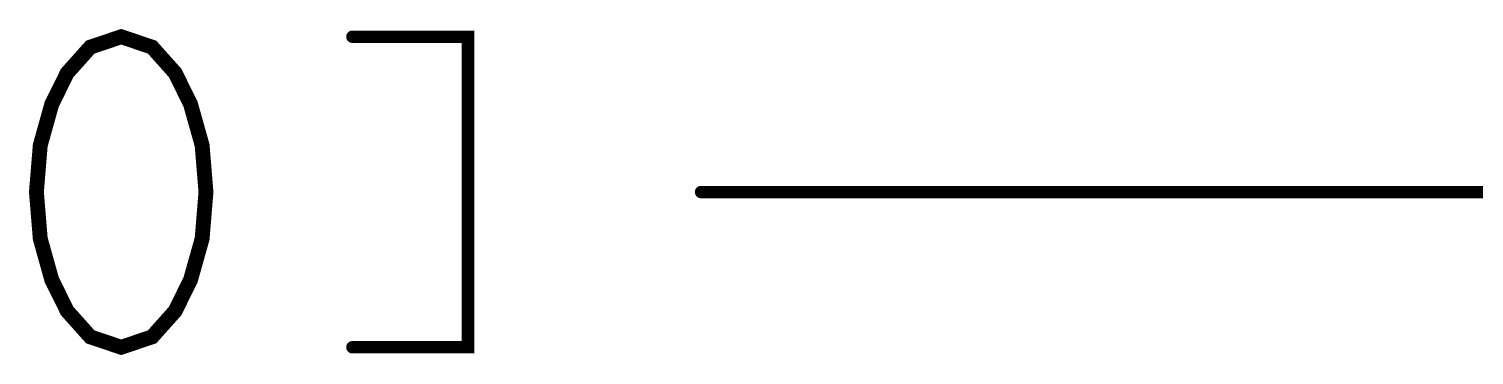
# Model space of a CAD drawing. Header units: millimetres. Extents: x 3362 to 3827, y -139 to 191.
# Drawn here: x 3588.12 to 3602.88, y 37.84 to 41.18 of the extents above; entities that cross this region are included whole.
import ezdxf

# ---------------------------------------------------------------- set-up
doc = ezdxf.new("R2010")
doc.units = ezdxf.units.MM
doc.header["$LTSCALE"] = 23.1
doc.layers.get('0').update_dxf_attribs({"linetype": 'CONTINUOUS'})

# ---------------------------------------------------------------- blocks, each defined once
blk = doc.blocks.new('PAD_R1')
at = {"const_width": 0.5}
blk.add_lwpolyline([(0.25, 0, 1), (-0.25, 0, 1)], format="xyb", close=True, dxfattribs=at)

msp = doc.modelspace()

# ---------------------------------------------------------------- linework, layer by layer
at = {"const_width": 0.152}
msp.add_lwpolyline([(3589.059, 41.097), (3588.744, 40.991), (3588.508, 40.727), (3588.35, 40.409), (3588.232, 39.986), (3588.193, 39.509), (3588.232, 39.033), (3588.35, 38.61), (3588.508, 38.292), (3588.744, 38.028), (3589.059, 37.922), (3589.374, 38.028), (3589.61, 38.292), (3589.767, 38.61), (3589.886, 39.033), (3589.925, 39.509), (3589.886, 39.986), (3589.767, 40.409), (3589.61, 40.727), (3589.374, 40.991)], close=True, dxfattribs=at)
at = {"const_width": 0.127}
for points in [[(3591.421, 37.922), (3592.602, 37.922), (3592.602, 41.097), (3591.421, 41.097)], [(3594.983, 39.509), (3613.171, 39.509)]]:
    msp.add_lwpolyline(points, dxfattribs=at)

# ---------------------------------------------------------------- block references
at = {"xscale": 0.127, "yscale": 0.127}
for p in [(3591.421, 41.097), (3594.983, 39.509), (3591.421, 37.922)]:
    msp.add_blockref('PAD_R1', p, dxfattribs=at)

doc.saveas('drawing.dxf')
